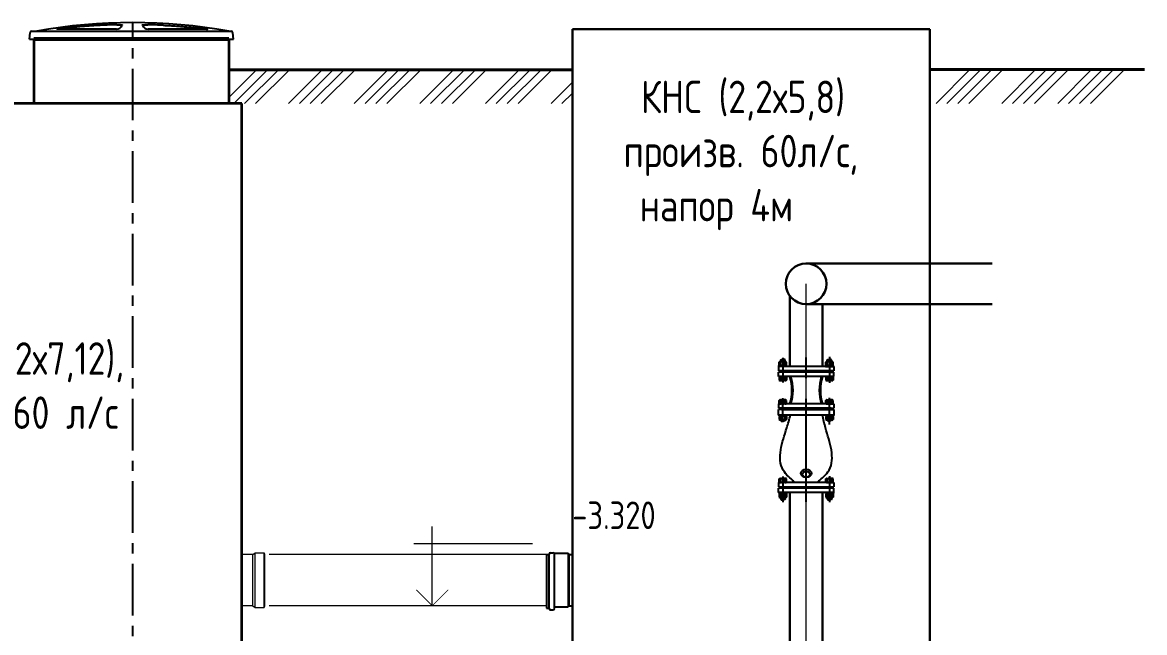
# Model space of a CAD drawing. Header units: millimetres. Extents: x 24859265 to 26550985, y 32092698 to 33532929.
# Drawn here: x 26242988 to 26249893, y 33035068 to 33038824 of the extents above; entities that cross this region are included whole.
import ezdxf

# ---------------------------------------------------------------- set-up
doc = ezdxf.new("R2010")
doc.units = ezdxf.units.MM
for name, pattern in [('CENTER', [50.8, 31.75, -6.35, 6.35, -6.35]), ('K5LT32784', [0]), ('K5LT_BASIC', [0]), ('K5LT_THIN', [0]), ('осевая', [50.8, 31.75, -6.35, 6.35, -6.35])]:
    doc.linetypes.add(name, pattern=pattern)
for name, color, linetype in [('CL', 1, 'CENTER'), ('G', 3, 'Continuous'), ('Mitat', 1, 'Continuous'), ('R', 1, 'Continuous'), ('Системный слой', 7, 'Continuous')]:
    doc.layers.add(name, color=color, linetype=linetype)
doc.layers.add('К0-элементы', color=7, linetype='Continuous', true_color=0x643232)
doc.layers.add('эколайн', color=7, linetype='Continuous', lineweight=30)
doc.styles.add('ARTEM GOST', font='GOST_0.TTF')

msp = doc.modelspace()

# ---------------------------------------------------------------- linework, layer by layer
at = {"color": 1, "linetype": 'осевая', "lineweight": 25, "ltscale": 10}
msp.add_line((26243666.238, 33032633.6908), (26243666.2548, 33038824.263), dxfattribs=at)
at = {"lineweight": 35}
for p, q in [((26243058.5456, 33038720.2615), (26243058.5456, 33038324.9824)), ((26244258.5456, 33038720.2615), (26244258.5456, 33038324.9824)), ((26244337.1916, 33038324.8525), (26241336.4843, 33038324.2896)), ((26244336.6586, 33032633.6913), (26244337.1916, 33038324.8525))]:
    msp.add_line(p, q, dxfattribs=at)
at = {"lineweight": 53}
msp.add_line((26244258.5456, 33038720.2615), (26243058.5456, 33038720.2615), dxfattribs=at)
at = {"lineweight": 30, "ltscale": 10}
for p, q in [((26246372.3686, 33038783.1413), (26246372.3686, 33032933.1413)), ((26248572.3686, 33038783.1413), (26246372.3686, 33038783.1413)), ((26248572.3686, 33032933.1413), (26248572.3686, 33038783.1413))]:
    msp.add_line(p, q, dxfattribs=at)
at = {"lineweight": 40}
for p, q in [((26244258.5456, 33038532.7348), (26246372.3686, 33038533.1413)), ((26248572.3686, 33038533.6891), (26249893.4775, 33038533.6891))]:
    msp.add_line(p, q, dxfattribs=at)
at = {"lineweight": 20}
for p, q in [((26244258.5456, 33038363.1248), (26244428.1556, 33038532.7348)), ((26244287.6252, 33038324.8525), (26244495.5076, 33038532.7348)), ((26244354.9772, 33038324.8525), (26244562.8595, 33038532.7348)), ((26244422.3293, 33038324.8525), (26244630.2116, 33038532.7348)), ((26244624.3848, 33038324.8525), (26244832.2671, 33038532.7348)), ((26244691.7368, 33038324.8525), (26244899.6191, 33038532.7348)), ((26244759.0887, 33038324.8525), (26244966.971, 33038532.7348)), ((26244826.4408, 33038324.8525), (26245034.3231, 33038532.7348)), ((26245028.4963, 33038324.8525), (26245236.3787, 33038532.7348)), ((26245095.8483, 33038324.8525), (26245303.7306, 33038532.7348)), ((26245163.2002, 33038324.8525), (26245371.0826, 33038532.7348)), ((26245230.5523, 33038324.8525), (26245438.4347, 33038532.7348)), ((26245432.6079, 33038324.8525), (26245640.4902, 33038532.7348)), ((26245499.9598, 33038324.8525), (26245707.8421, 33038532.7348)), ((26245567.3118, 33038324.8525), (26245775.1941, 33038532.7348)), ((26245634.6639, 33038324.8525), (26245842.5462, 33038532.7348)), ((26245836.7194, 33038324.8525), (26246044.6017, 33038532.7348)), ((26245904.0713, 33038324.8525), (26246111.9537, 33038532.7348)), ((26245971.4233, 33038324.8525), (26246179.3056, 33038532.7348)), ((26246038.7754, 33038324.8525), (26246246.6577, 33038532.7348)), ((26248610.0395, 33038324.8525), (26248818.8761, 33038533.6891)), ((26248677.3914, 33038324.8525), (26248886.228, 33038533.6891)), ((26248744.7434, 33038324.8525), (26248953.58, 33038533.6891)), ((26248812.0955, 33038324.8525), (26249020.9321, 33038533.6891)), ((26249014.151, 33038324.8525), (26249222.9876, 33038533.6891)), ((26249081.503, 33038324.8525), (26249290.3396, 33038533.6891)), ((26249148.8549, 33038324.8525), (26249357.6915, 33038533.6891)), ((26249216.207, 33038324.8525), (26249425.0436, 33038533.6891)), ((26249358.8767, 33038324.8525), (26249567.7133, 33038533.6891)), ((26249426.2286, 33038324.8525), (26249635.0652, 33038533.6891)), ((26249493.5806, 33038324.8525), (26249702.4172, 33038533.6891)), ((26249560.9327, 33038324.8525), (26249769.7693, 33038533.6891)), ((26246240.8309, 33038324.8525), (26246372.3686, 33038456.3903)), ((26244258.0329, 33038413.6891), (26244258.0329, 33038413.6891)), ((26246308.1829, 33038324.8525), (26246372.3686, 33038389.0383)), ((26247810.7834, 33033563.1413), (26247810.7834, 33037215.1894)), ((26244478.7321, 33035547.6838), (26244474.4321, 33035558.734)), ((26244478.7321, 33035232.6838), (26244478.7321, 33035547.6838)), ((26246213.4231, 33035548.3772), (26244505.5412, 33035548.3005)), ((26244474.4321, 33035221.634), (26244478.7321, 33035232.6838)), ((26246213.4231, 33035233.3005), (26244505.5418, 33035233.3005))]:
    msp.add_line(p, q, dxfattribs=at)
at = {"lineweight": 30}
for p, q in [((26247810.7834, 33037340.1894), (26248956.0698, 33037340.1894)), ((26247710.7834, 33036705.4773), (26247710.7834, 33037140.1894)), ((26247810.7834, 33037090.1894), (26248956.0698, 33037090.1894)), ((26247910.7834, 33036705.4773), (26247910.7834, 33037090.1894)), ((26247710.7834, 33033563.1413), (26247710.7834, 33035929.4773)), ((26247910.7834, 33033563.1413), (26247910.7834, 33035929.4773))]:
    msp.add_line(p, q, dxfattribs=at)
at = {"color": 7}
for p, q in [((26247980.7834, 33036705.4773), (26247640.7834, 33036705.4773)), ((26247640.7834, 33036705.4773), (26247640.7834, 33036678.4773)), ((26247640.7834, 33036705.4773), (26247640.7834, 33036678.4773)), ((26247980.7834, 33036678.4773), (26247640.7834, 33036678.4773)), ((26247640.7834, 33036643.4773), (26247640.7834, 33036670.4773)), ((26247963.8813, 33036670.4773), (26247640.7834, 33036670.4773)), ((26247933.2611, 33036674.4773), (26247688.3057, 33036674.4773)), ((26247954.4205, 33036670.4773), (26247980.7834, 33036670.4773)), ((26247980.7834, 33036705.4773), (26247980.7834, 33036678.4773)), ((26247980.7834, 33036705.4773), (26247980.7834, 33036678.4773)), ((26247980.7834, 33036643.4773), (26247980.7834, 33036670.4773)), ((26247980.7834, 33036643.4773), (26247640.7834, 33036643.4773)), ((26247980.7834, 33036475.4773), (26247640.7834, 33036475.4773)), ((26247640.7834, 33036475.4773), (26247640.7834, 33036448.4773)), ((26247963.8813, 33036448.4773), (26247640.7834, 33036448.4773)), ((26247933.2611, 33036444.4773), (26247688.3057, 33036444.4773)), ((26247933.2611, 33036444.4773), (26247688.3057, 33036444.4773)), ((26247954.4205, 33036448.4773), (26247980.7834, 33036448.4773)), ((26247980.7834, 33036475.4773), (26247980.7834, 33036448.4773)), ((26247980.7834, 33035991.4773), (26247640.7834, 33035991.4773)), ((26247640.7834, 33035991.4773), (26247640.7834, 33035964.4773)), ((26247640.7834, 33035991.4773), (26247640.7834, 33035964.4773)), ((26247640.7834, 33035964.4773), (26247980.7834, 33035964.4773)), ((26247640.7834, 33035929.4773), (26247640.7834, 33035956.4773)), ((26247640.7834, 33035929.4773), (26247640.7834, 33035956.4773)), ((26247980.7834, 33035956.4773), (26247640.7834, 33035956.4773)), ((26247933.2611, 33035960.4773), (26247688.3057, 33035960.4773)), ((26247933.2611, 33035960.4773), (26247702.757, 33035960.4773)), ((26247735.4564, 33035991.4773), (26247735.4564, 33036000.022)), ((26247886.1104, 33035991.4773), (26247886.1104, 33036000.022)), ((26247980.7834, 33035991.4773), (26247980.7834, 33035964.4773)), ((26247980.7834, 33035991.4773), (26247980.7834, 33035964.4773)), ((26247980.7834, 33035929.4773), (26247980.7834, 33035956.4773)), ((26247980.7834, 33035929.4773), (26247980.7834, 33035956.4773)), ((26247980.7834, 33035929.4773), (26247640.7834, 33035929.4773))]:
    msp.add_line(p, q, dxfattribs=at)
at = {"color": 7, "linetype": 'Continuous', "ltscale": 10}
for p, q in [((26247686.1167, 33036678.4773), (26247688.3057, 33036674.4773)), ((26247686.1167, 33036670.4773), (26247688.3057, 33036674.4773)), ((26247935.4501, 33036678.4773), (26247933.2611, 33036674.4773)), ((26247935.4501, 33036670.4773), (26247933.2611, 33036674.4773)), ((26247686.1167, 33036440.4773), (26247640.7834, 33036440.4773)), ((26247640.7834, 33036407.144), (26247640.7834, 33036440.4773)), ((26247659.9893, 33036440.4773), (26247980.7834, 33036440.4773)), ((26247686.1167, 33036448.4773), (26247688.3057, 33036444.4773)), ((26247686.1167, 33036440.4773), (26247688.3057, 33036444.4773)), ((26247935.4501, 33036448.4773), (26247933.2611, 33036444.4773)), ((26247935.4501, 33036440.4773), (26247933.2611, 33036444.4773)), ((26247980.7834, 33036440.4773), (26247980.7834, 33036407.144)), ((26247980.7834, 33036407.144), (26247640.7834, 33036407.144)), ((26247686.1167, 33035964.4773), (26247688.3057, 33035960.4773)), ((26247686.1167, 33035956.4773), (26247688.3057, 33035960.4773)), ((26247935.4501, 33035964.4773), (26247933.2611, 33035960.4773)), ((26247935.4501, 33035956.4773), (26247933.2611, 33035960.4773))]:
    msp.add_line(p, q, dxfattribs=at)
at = {"color": 7, "lineweight": 15}
for p, q in [((26244404.7321, 33035547.684), (26244336.9837, 33035547.684)), ((26244404.9291, 33035232.684), (26244336.977, 33035232.684))]:
    msp.add_line(p, q, dxfattribs=at)
at = {"color": 7, "lineweight": 25}
for p, q in [((26246213.4231, 33035548.3772), (26246213.4231, 33035217.9772)), ((26246213.4231, 33035548.3772), (26246228.4231, 33035548.3772)), ((26246228.4231, 33035216.3772), (26246228.4231, 33035549.9772)), ((26246237.1231, 33035558.6772), (26246252.4231, 33035558.6772)), ((26246261.1231, 33035555.9891), (26246345.4231, 33035555.9891)), ((26246261.1231, 33035216.3772), (26246261.1231, 33035549.9772)), ((26246349.8686, 33035548.2891), (26246345.4231, 33035555.9891)), ((26246349.8686, 33035548.2891), (26246372.3686, 33035548.2891)), ((26246213.4231, 33035217.9772), (26246228.4231, 33035217.9772)), ((26246237.1231, 33035207.6772), (26246252.4231, 33035207.6772)), ((26246261.1231, 33035225.5891), (26246345.4231, 33035225.5891)), ((26246349.8686, 33035233.2891), (26246345.4231, 33035225.5891)), ((26246349.8686, 33035233.2891), (26246371.489, 33035233.2891))]:
    msp.add_line(p, q, dxfattribs=at)
at = {"lineweight": 30}
msp.add_circle((26247810.7834, 33037215.1894), 125, dxfattribs=at)
at = {"color": 7}
for centre, start, end in [((26247444.7976, 33036559.4773), 342.4329766, 17.5670234), ((26247452.0342, 33036559.4773), 342.4329766, 17.5670234), ((26248169.5325, 33036559.4773), 162.4329766, 197.5670234), ((26248176.7692, 33036559.4773), 162.4329766, 197.5670234)]:
    msp.add_arc(centre, 278.3104, start, end, dxfattribs=at)
at = {"color": 7, "lineweight": 25}
for centre, start, end in [((26246237.1231, 33035549.9772), 90, 180), ((26246252.4231, 33035549.9772), 0, 90), ((26246237.1231, 33035216.3772), 180, 270), ((26246252.4231, 33035216.3772), 270, 0)]:
    msp.add_arc(centre, 8.7, start, end, dxfattribs=at)
at = {"color": 7, "linetype": 'Continuous', "ltscale": 10}
for centre, major_axis, ratio in [((26247810.7834, 33036048.3563), (32.8293, 0), 0.753433911), ((26247810.7834, 33036042.2054), (23.1672, 0), 0.802164591)]:
    msp.add_ellipse(centre, major_axis=major_axis, ratio=ratio, dxfattribs=at)
for points in [[(26247735.4564, 33036000.022), (26247701.7447, 33036028.5957), (26247670.0926, 33036067.273), (26247691.1937, 33036327.4579), (26247714.6601, 33036407.144)], [(26247886.1104, 33036000.022), (26247919.8221, 33036028.5957), (26247951.4742, 33036067.273), (26247930.3731, 33036327.4579), (26247911.5158, 33036407.144)]]:
    msp.add_spline(points, degree=3, dxfattribs=at)
at = {"layer": 'CL', "color": 251, "ltscale": 25}
for p, q in [((26247667.4501, 33036759.587), (26247667.4501, 33036607.8034)), ((26247667.4501, 33036362.7809), (26247667.4501, 33036511.1513))]:
    msp.add_line(p, q, dxfattribs=at)
at = {"layer": 'CL', "color": 7, "ltscale": 20}
msp.add_line((26247810.7834, 33035872.9127), (26247810.7834, 33036761.8443), dxfattribs=at)
at = {"layer": 'CL', "color": 251, "ltscale": 20}
for p, q in [((26247954.1167, 33036765.1226), (26247954.1167, 33036606.2295)), ((26247954.1167, 33036348.0198), (26247954.1167, 33036512.7251)), ((26247667.4501, 33036028.5226), (26247667.4501, 33035869.9717)), ((26247954.1167, 33036031.5411), (26247954.1167, 33035870.8443)), ((26247667.4501, 33036020.4773), (26247667.4501, 33035948.2745))]:
    msp.add_line(p, q, dxfattribs=at)
at = {"layer": 'G', "color": 7, "linetype": 'K5LT_BASIC'}
for p, q in [((26247644.3561, 33036733.2287), (26247649.1167, 33036735.9773)), ((26247644.3561, 33036714.0592), (26247644.3561, 33036733.2287)), ((26247649.1167, 33036735.9773), (26247667.4501, 33036735.9773)), ((26247654.1167, 33036746.483), (26247657.4501, 33036749.8164)), ((26247654.1167, 33036735.9773), (26247654.1167, 33036746.483)), ((26247654.1167, 33036746.483), (26247667.4501, 33036746.483)), ((26247655.9031, 33036714.0592), (26247655.9031, 33036733.2287)), ((26247657.4501, 33036749.8164), (26247667.4501, 33036749.8164)), ((26247677.4501, 33036749.8164), (26247667.4501, 33036749.8164)), ((26247680.7834, 33036746.483), (26247667.4501, 33036746.483)), ((26247685.7834, 33036735.9773), (26247667.4501, 33036735.9773)), ((26247680.7834, 33036746.483), (26247677.4501, 33036749.8164)), ((26247678.9971, 33036714.0592), (26247678.9971, 33036733.2287)), ((26247680.7834, 33036735.9773), (26247680.7834, 33036746.483)), ((26247690.5441, 33036733.2287), (26247685.7834, 33036735.9773)), ((26247690.5441, 33036714.0592), (26247690.5441, 33036733.2287)), ((26247931.0227, 33036733.2287), (26247935.7834, 33036735.9773)), ((26247931.0227, 33036714.0592), (26247931.0227, 33036733.2287)), ((26247935.7834, 33036735.9773), (26247954.1167, 33036735.9773)), ((26247940.7834, 33036746.483), (26247944.1167, 33036749.8164)), ((26247940.7834, 33036735.9773), (26247940.7834, 33036746.483)), ((26247940.7834, 33036746.483), (26247954.1167, 33036746.483)), ((26247942.5697, 33036714.0592), (26247942.5697, 33036733.2287)), ((26247944.1167, 33036749.8164), (26247954.1167, 33036749.8164)), ((26247964.1167, 33036749.8164), (26247954.1167, 33036749.8164)), ((26247967.4501, 33036746.483), (26247954.1167, 33036746.483)), ((26247972.4501, 33036735.9773), (26247954.1167, 33036735.9773)), ((26247967.4501, 33036746.483), (26247964.1167, 33036749.8164)), ((26247965.6637, 33036714.0592), (26247965.6637, 33036733.2287)), ((26247967.4501, 33036735.9773), (26247967.4501, 33036746.483)), ((26247977.2107, 33036733.2287), (26247972.4501, 33036735.9773)), ((26247977.2107, 33036714.0592), (26247977.2107, 33036733.2287)), ((26247642.5466, 33036705.4773), (26247642.5466, 33036711.3106)), ((26247642.5466, 33036711.3106), (26247667.4501, 33036711.3106)), ((26247692.3535, 33036705.4773), (26247642.5466, 33036705.4773)), ((26247649.1167, 33036711.3106), (26247644.3561, 33036714.0592)), ((26247667.4501, 33036711.3106), (26247649.1167, 33036711.3106)), ((26247666.3389, 33036705.4773), (26247664.2158, 33036711.3106)), ((26247692.3535, 33036711.3106), (26247667.4501, 33036711.3106)), ((26247667.4501, 33036711.3106), (26247685.7834, 33036711.3106)), ((26247668.5612, 33036711.3106), (26247670.6843, 33036705.4773)), ((26247685.7834, 33036711.3106), (26247690.5441, 33036714.0592)), ((26247692.3535, 33036705.4773), (26247692.3535, 33036711.3106)), ((26247929.2133, 33036711.3106), (26247954.1167, 33036711.3106)), ((26247929.2133, 33036705.4773), (26247929.2133, 33036711.3106)), ((26247929.2133, 33036705.4773), (26247979.0202, 33036705.4773)), ((26247935.7834, 33036711.3106), (26247931.0227, 33036714.0592)), ((26247954.1167, 33036711.3106), (26247935.7834, 33036711.3106)), ((26247953.0056, 33036711.3106), (26247950.8825, 33036705.4773)), ((26247954.1167, 33036711.3106), (26247972.4501, 33036711.3106)), ((26247979.0202, 33036711.3106), (26247954.1167, 33036711.3106)), ((26247955.2278, 33036705.4773), (26247957.351, 33036711.3106)), ((26247972.4501, 33036711.3106), (26247977.2107, 33036714.0592)), ((26247979.0202, 33036705.4773), (26247979.0202, 33036711.3106)), ((26247649.1167, 33036643.4773), (26247644.3561, 33036640.7287)), ((26247644.3561, 33036640.7287), (26247644.3561, 33036621.5592)), ((26247644.3561, 33036621.5592), (26247649.1167, 33036618.8106)), ((26247685.7834, 33036643.4773), (26247649.1167, 33036643.4773)), ((26247649.1167, 33036618.8106), (26247667.4501, 33036618.8106)), ((26247655.9031, 33036640.7287), (26247655.9031, 33036621.5592)), ((26247685.7834, 33036618.8106), (26247667.4501, 33036618.8106)), ((26247678.9971, 33036640.7287), (26247678.9971, 33036621.5592)), ((26247685.7834, 33036643.4773), (26247690.5441, 33036640.7287)), ((26247690.5441, 33036621.5592), (26247685.7834, 33036618.8106)), ((26247690.5441, 33036640.7287), (26247690.5441, 33036621.5592)), ((26247935.7834, 33036643.4773), (26247931.0227, 33036640.7287)), ((26247931.0227, 33036640.7287), (26247931.0227, 33036621.5592)), ((26247931.0227, 33036621.5592), (26247935.7834, 33036618.8106)), ((26247935.7834, 33036643.4773), (26247972.4501, 33036643.4773)), ((26247935.7834, 33036618.8106), (26247954.1167, 33036618.8106)), ((26247942.5697, 33036640.7287), (26247942.5697, 33036621.5592)), ((26247972.4501, 33036618.8106), (26247954.1167, 33036618.8106)), ((26247965.6637, 33036640.7287), (26247965.6637, 33036621.5592)), ((26247972.4501, 33036643.4773), (26247977.2107, 33036640.7287)), ((26247977.2107, 33036621.5592), (26247972.4501, 33036618.8106)), ((26247977.2107, 33036640.7287), (26247977.2107, 33036621.5592)), ((26247644.3561, 33036497.3954), (26247649.1167, 33036500.144)), ((26247644.3561, 33036478.2259), (26247644.3561, 33036497.3954)), ((26247649.1167, 33036475.4773), (26247644.3561, 33036478.2259)), ((26247649.1167, 33036500.144), (26247667.4501, 33036500.144)), ((26247685.7834, 33036475.4773), (26247649.1167, 33036475.4773)), ((26247655.9031, 33036478.2259), (26247655.9031, 33036497.3954)), ((26247685.7834, 33036500.144), (26247667.4501, 33036500.144)), ((26247678.9971, 33036478.2259), (26247678.9971, 33036497.3954)), ((26247690.5441, 33036497.3954), (26247685.7834, 33036500.144)), ((26247685.7834, 33036475.4773), (26247690.5441, 33036478.2259)), ((26247690.5441, 33036478.2259), (26247690.5441, 33036497.3954)), ((26247931.0227, 33036497.3954), (26247935.7834, 33036500.144)), ((26247931.0227, 33036478.2259), (26247931.0227, 33036497.3954)), ((26247935.7834, 33036475.4773), (26247931.0227, 33036478.2259)), ((26247935.7834, 33036500.144), (26247954.1167, 33036500.144)), ((26247935.7834, 33036475.4773), (26247972.4501, 33036475.4773)), ((26247942.5697, 33036478.2259), (26247942.5697, 33036497.3954)), ((26247972.4501, 33036500.144), (26247954.1167, 33036500.144)), ((26247965.6637, 33036478.2259), (26247965.6637, 33036497.3954)), ((26247977.2107, 33036497.3954), (26247972.4501, 33036500.144)), ((26247972.4501, 33036475.4773), (26247977.2107, 33036478.2259)), ((26247977.2107, 33036478.2259), (26247977.2107, 33036497.3954)), ((26247642.5466, 33036407.144), (26247642.5466, 33036401.3106)), ((26247692.3535, 33036407.144), (26247642.5466, 33036407.144)), ((26247642.5466, 33036401.3106), (26247667.4501, 33036401.3106)), ((26247649.1167, 33036401.3106), (26247644.3561, 33036398.5621)), ((26247644.3561, 33036398.5621), (26247644.3561, 33036379.3925)), ((26247644.3561, 33036379.3925), (26247649.1167, 33036376.644)), ((26247667.4501, 33036401.3106), (26247649.1167, 33036401.3106)), ((26247649.1167, 33036376.644), (26247667.4501, 33036376.644)), ((26247654.1167, 33036376.644), (26247654.1167, 33036373.6082)), ((26247654.1167, 33036373.6082), (26247657.4501, 33036370.2749)), ((26247654.1167, 33036373.6082), (26247667.4501, 33036373.6082)), ((26247655.9031, 33036398.5621), (26247655.9031, 33036379.3925)), ((26247666.3389, 33036407.144), (26247664.2158, 33036401.3106)), ((26247692.3535, 33036401.3106), (26247667.4501, 33036401.3106)), ((26247667.4501, 33036401.3106), (26247685.7834, 33036401.3106)), ((26247685.7834, 33036376.644), (26247667.4501, 33036376.644)), ((26247680.7834, 33036373.6082), (26247667.4501, 33036373.6082)), ((26247668.5612, 33036401.3106), (26247670.6843, 33036407.144)), ((26247680.7834, 33036373.6082), (26247677.4501, 33036370.2749)), ((26247678.9971, 33036398.5621), (26247678.9971, 33036379.3925)), ((26247680.7834, 33036376.644), (26247680.7834, 33036373.6082)), ((26247685.7834, 33036401.3106), (26247690.5441, 33036398.5621)), ((26247690.5441, 33036379.3925), (26247685.7834, 33036376.644)), ((26247690.5441, 33036398.5621), (26247690.5441, 33036379.3925)), ((26247692.3535, 33036407.144), (26247692.3535, 33036401.3106)), ((26247929.2133, 33036407.144), (26247979.0202, 33036407.144)), ((26247929.2133, 33036407.144), (26247929.2133, 33036401.3106)), ((26247929.2133, 33036401.3106), (26247954.1167, 33036401.3106)), ((26247935.7834, 33036401.3106), (26247931.0227, 33036398.5621)), ((26247931.0227, 33036398.5621), (26247931.0227, 33036379.3925)), ((26247931.0227, 33036379.3925), (26247935.7834, 33036376.644)), ((26247954.1167, 33036401.3106), (26247935.7834, 33036401.3106)), ((26247935.7834, 33036376.644), (26247954.1167, 33036376.644)), ((26247940.7834, 33036376.644), (26247940.7834, 33036375.451)), ((26247940.7834, 33036375.451), (26247954.1167, 33036375.451)), ((26247940.7834, 33036375.451), (26247944.1167, 33036372.1176)), ((26247942.5697, 33036398.5621), (26247942.5697, 33036379.3925)), ((26247944.1167, 33036372.1176), (26247954.1167, 33036372.1176)), ((26247953.0056, 33036401.3106), (26247950.8825, 33036407.144)), ((26247954.1167, 33036401.3106), (26247972.4501, 33036401.3106)), ((26247979.0202, 33036401.3106), (26247954.1167, 33036401.3106)), ((26247972.4501, 33036376.644), (26247954.1167, 33036376.644)), ((26247967.4501, 33036375.451), (26247954.1167, 33036375.451)), ((26247964.1167, 33036372.1176), (26247954.1167, 33036372.1176)), ((26247955.2278, 33036407.144), (26247957.351, 33036401.3106)), ((26247967.4501, 33036375.451), (26247964.1167, 33036372.1176)), ((26247965.6637, 33036398.5621), (26247965.6637, 33036379.3925)), ((26247967.4501, 33036376.644), (26247967.4501, 33036375.451)), ((26247972.4501, 33036401.3106), (26247977.2107, 33036398.5621)), ((26247977.2107, 33036379.3925), (26247972.4501, 33036376.644)), ((26247977.2107, 33036398.5621), (26247977.2107, 33036379.3925)), ((26247979.0202, 33036407.144), (26247979.0202, 33036401.3106)), ((26247657.4501, 33036370.2749), (26247667.4501, 33036370.2749)), ((26247677.4501, 33036370.2749), (26247667.4501, 33036370.2749)), ((26247644.3561, 33036013.3954), (26247649.1167, 33036016.144)), ((26247644.3561, 33035994.2259), (26247644.3561, 33036013.3954)), ((26247649.1167, 33035991.4773), (26247644.3561, 33035994.2259)), ((26247649.1167, 33036016.144), (26247667.4501, 33036016.144)), ((26247685.7834, 33035991.4773), (26247649.1167, 33035991.4773)), ((26247655.9031, 33035994.2259), (26247655.9031, 33036013.3954)), ((26247685.7834, 33036016.144), (26247667.4501, 33036016.144)), ((26247678.9971, 33035994.2259), (26247678.9971, 33036013.3954)), ((26247690.5441, 33036013.3954), (26247685.7834, 33036016.144)), ((26247685.7834, 33035991.4773), (26247690.5441, 33035994.2259)), ((26247690.5441, 33035994.2259), (26247690.5441, 33036013.3954)), ((26247931.0227, 33036013.3954), (26247935.7834, 33036016.144)), ((26247931.0227, 33035994.2259), (26247931.0227, 33036013.3954)), ((26247935.7834, 33035991.4773), (26247931.0227, 33035994.2259)), ((26247935.7834, 33036016.144), (26247954.1167, 33036016.144)), ((26247935.7834, 33035991.4773), (26247972.4501, 33035991.4773)), ((26247942.5697, 33035994.2259), (26247942.5697, 33036013.3954)), ((26247972.4501, 33036016.144), (26247954.1167, 33036016.144)), ((26247965.6637, 33035994.2259), (26247965.6637, 33036013.3954)), ((26247977.2107, 33036013.3954), (26247972.4501, 33036016.144)), ((26247972.4501, 33035991.4773), (26247977.2107, 33035994.2259)), ((26247977.2107, 33035994.2259), (26247977.2107, 33036013.3954)), ((26247642.5466, 33035929.4773), (26247642.5466, 33035923.644)), ((26247692.3535, 33035929.4773), (26247642.5466, 33035929.4773)), ((26247642.5466, 33035923.644), (26247667.4501, 33035923.644)), ((26247649.1167, 33035923.644), (26247644.3561, 33035920.8954)), ((26247644.3561, 33035920.8954), (26247644.3561, 33035901.7259)), ((26247644.3561, 33035901.7259), (26247649.1167, 33035898.9773)), ((26247667.4501, 33035923.644), (26247649.1167, 33035923.644)), ((26247649.1167, 33035898.9773), (26247667.4501, 33035898.9773)), ((26247654.1167, 33035898.9773), (26247654.1167, 33035888.4716)), ((26247654.1167, 33035888.4716), (26247657.4501, 33035885.1382)), ((26247654.1167, 33035888.4716), (26247667.4501, 33035888.4716)), ((26247655.9031, 33035920.8954), (26247655.9031, 33035901.7259)), ((26247666.3389, 33035929.4773), (26247664.2158, 33035923.644)), ((26247692.3535, 33035923.644), (26247667.4501, 33035923.644)), ((26247667.4501, 33035923.644), (26247685.7834, 33035923.644)), ((26247685.7834, 33035898.9773), (26247667.4501, 33035898.9773)), ((26247680.7834, 33035888.4716), (26247667.4501, 33035888.4716)), ((26247668.5612, 33035923.644), (26247670.6843, 33035929.4773)), ((26247680.7834, 33035888.4716), (26247677.4501, 33035885.1382)), ((26247678.9971, 33035920.8954), (26247678.9971, 33035901.7259)), ((26247680.7834, 33035898.9773), (26247680.7834, 33035888.4716)), ((26247685.7834, 33035923.644), (26247690.5441, 33035920.8954)), ((26247690.5441, 33035901.7259), (26247685.7834, 33035898.9773)), ((26247690.5441, 33035920.8954), (26247690.5441, 33035901.7259)), ((26247692.3535, 33035929.4773), (26247692.3535, 33035923.644)), ((26247929.2133, 33035929.4773), (26247979.0202, 33035929.4773)), ((26247929.2133, 33035929.4773), (26247929.2133, 33035923.644)), ((26247929.2133, 33035923.644), (26247954.1167, 33035923.644)), ((26247935.7834, 33035923.644), (26247931.0227, 33035920.8954)), ((26247931.0227, 33035920.8954), (26247931.0227, 33035901.7259)), ((26247931.0227, 33035901.7259), (26247935.7834, 33035898.9773)), ((26247954.1167, 33035923.644), (26247935.7834, 33035923.644)), ((26247935.7834, 33035898.9773), (26247954.1167, 33035898.9773)), ((26247940.7834, 33035898.9773), (26247940.7834, 33035888.4716)), ((26247940.7834, 33035888.4716), (26247954.1167, 33035888.4716)), ((26247940.7834, 33035888.4716), (26247944.1167, 33035885.1382)), ((26247942.5697, 33035920.8954), (26247942.5697, 33035901.7259)), ((26247953.0056, 33035923.644), (26247950.8825, 33035929.4773)), ((26247954.1167, 33035923.644), (26247972.4501, 33035923.644)), ((26247979.0202, 33035923.644), (26247954.1167, 33035923.644)), ((26247972.4501, 33035898.9773), (26247954.1167, 33035898.9773)), ((26247967.4501, 33035888.4716), (26247954.1167, 33035888.4716)), ((26247955.2278, 33035929.4773), (26247957.351, 33035923.644)), ((26247967.4501, 33035888.4716), (26247964.1167, 33035885.1382)), ((26247965.6637, 33035920.8954), (26247965.6637, 33035901.7259)), ((26247967.4501, 33035898.9773), (26247967.4501, 33035888.4716)), ((26247972.4501, 33035923.644), (26247977.2107, 33035920.8954)), ((26247977.2107, 33035901.7259), (26247972.4501, 33035898.9773)), ((26247977.2107, 33035920.8954), (26247977.2107, 33035901.7259)), ((26247979.0202, 33035929.4773), (26247979.0202, 33035923.644)), ((26247657.4501, 33035885.1382), (26247667.4501, 33035885.1382)), ((26247677.4501, 33035885.1382), (26247667.4501, 33035885.1382)), ((26247944.1167, 33035885.1382), (26247954.1167, 33035885.1382)), ((26247964.1167, 33035885.1382), (26247954.1167, 33035885.1382))]:
    msp.add_line(p, q, dxfattribs=at)
for centre, radius, start, end in [((26247650.6902, 33036729.717), 6.2854, 33.96718312, 128.97997469), ((26247667.4501, 33036710.3481), 25.6293, 90, 116.77833882), ((26247667.4501, 33036710.3481), 25.6293, 63.22166118, 90), ((26247684.2099, 33036729.717), 6.2854, 51.02002531, 146.03281688), ((26247937.3569, 33036729.717), 6.2854, 33.96718312, 128.97997469), ((26247954.1167, 33036710.3481), 25.6293, 90, 116.77833882), ((26247954.1167, 33036710.3481), 25.6293, 63.22166118, 90), ((26247970.8766, 33036729.717), 6.2854, 51.02002531, 146.03281688), ((26247650.6902, 33036717.571), 6.2854, 231.02002577, 326.0328141), ((26247667.4501, 33036736.9399), 25.6293, 243.22166146, 270), ((26247667.4501, 33036736.9399), 25.6293, 270, 296.77833854), ((26247684.2099, 33036717.571), 6.2854, 213.9671859, 308.97997423), ((26247937.3569, 33036717.571), 6.2854, 231.02002577, 326.0328141), ((26247954.1167, 33036736.9399), 25.6293, 243.22166146, 270), ((26247954.1167, 33036736.9399), 25.6293, 270, 296.77833854), ((26247970.8766, 33036717.571), 6.2854, 213.9671859, 308.97997423), ((26247650.6902, 33036637.217), 6.2854, 33.9671859, 128.97997423), ((26247650.6902, 33036625.071), 6.2854, 231.02002531, 326.03281688), ((26247667.4501, 33036617.8481), 25.6293, 90, 116.77833854), ((26247667.4501, 33036644.4399), 25.6293, 243.22166118, 270), ((26247667.4501, 33036617.8481), 25.6293, 63.22166146, 90), ((26247667.4501, 33036644.4399), 25.6293, 270, 296.77833882), ((26247684.2099, 33036637.217), 6.2854, 51.02002577, 146.0328141), ((26247684.2099, 33036625.071), 6.2854, 213.96718312, 308.97997469), ((26247937.3569, 33036637.217), 6.2854, 33.9671859, 128.97997423), ((26247937.3569, 33036625.071), 6.2854, 231.02002531, 326.03281688), ((26247954.1167, 33036617.8481), 25.6293, 90, 116.77833854), ((26247954.1167, 33036644.4399), 25.6293, 243.22166118, 270), ((26247954.1167, 33036617.8481), 25.6293, 63.22166146, 90), ((26247954.1167, 33036644.4399), 25.6293, 270, 296.77833882), ((26247970.8766, 33036637.217), 6.2854, 51.02002577, 146.0328141), ((26247970.8766, 33036625.071), 6.2854, 213.96718312, 308.97997469), ((26247650.6902, 33036493.8836), 6.2854, 33.96718312, 128.97997469), ((26247650.6902, 33036481.7376), 6.2854, 231.02002577, 326.0328141), ((26247667.4501, 33036474.5147), 25.6293, 90, 116.77833882), ((26247667.4501, 33036501.1066), 25.6293, 243.22166146, 270), ((26247667.4501, 33036474.5147), 25.6293, 63.22166118, 90), ((26247667.4501, 33036501.1066), 25.6293, 270, 296.77833854), ((26247684.2099, 33036493.8836), 6.2854, 51.02002531, 146.03281688), ((26247684.2099, 33036481.7376), 6.2854, 213.9671859, 308.97997423), ((26247937.3569, 33036493.8836), 6.2854, 33.96718312, 128.97997469), ((26247937.3569, 33036481.7376), 6.2854, 231.02002577, 326.0328141), ((26247954.1167, 33036474.5147), 25.6293, 90, 116.77833882), ((26247954.1167, 33036501.1066), 25.6293, 243.22166146, 270), ((26247954.1167, 33036474.5147), 25.6293, 63.22166118, 90), ((26247954.1167, 33036501.1066), 25.6293, 270, 296.77833854), ((26247970.8766, 33036493.8836), 6.2854, 51.02002531, 146.03281688), ((26247970.8766, 33036481.7376), 6.2854, 213.9671859, 308.97997423), ((26247650.6902, 33036395.0503), 6.2854, 33.9671859, 128.97997423), ((26247650.6902, 33036382.9043), 6.2854, 231.02002531, 326.03281688), ((26247667.4501, 33036375.6814), 25.6293, 90, 116.77833854), ((26247667.4501, 33036402.2732), 25.6293, 243.22166118, 270), ((26247667.4501, 33036375.6814), 25.6293, 63.22166146, 90), ((26247667.4501, 33036402.2732), 25.6293, 270, 296.77833882), ((26247684.2099, 33036395.0503), 6.2854, 51.02002577, 146.0328141), ((26247684.2099, 33036382.9043), 6.2854, 213.96718312, 308.97997469), ((26247937.3569, 33036395.0503), 6.2854, 33.9671859, 128.97997423), ((26247937.3569, 33036382.9043), 6.2854, 231.02002531, 326.03281688), ((26247954.1167, 33036375.6814), 25.6293, 90, 116.77833854), ((26247954.1167, 33036402.2732), 25.6293, 243.22166118, 270), ((26247954.1167, 33036375.6814), 25.6293, 63.22166146, 90), ((26247954.1167, 33036402.2732), 25.6293, 270, 296.77833882), ((26247970.8766, 33036395.0503), 6.2854, 51.02002577, 146.0328141), ((26247970.8766, 33036382.9043), 6.2854, 213.96718312, 308.97997469), ((26247650.6902, 33036009.8836), 6.2854, 33.96718312, 128.97997469), ((26247650.6902, 33035997.7376), 6.2854, 231.02002577, 326.0328141), ((26247667.4501, 33035990.5147), 25.6293, 90, 116.77833882), ((26247667.4501, 33036017.1066), 25.6293, 243.22166146, 270), ((26247667.4501, 33035990.5147), 25.6293, 63.22166118, 90), ((26247667.4501, 33036017.1066), 25.6293, 270, 296.77833854), ((26247684.2099, 33036009.8836), 6.2854, 51.02002531, 146.03281688), ((26247684.2099, 33035997.7376), 6.2854, 213.9671859, 308.97997423), ((26247937.3569, 33036009.8836), 6.2854, 33.96718312, 128.97997469), ((26247937.3569, 33035997.7376), 6.2854, 231.02002577, 326.0328141), ((26247954.1167, 33035990.5147), 25.6293, 90, 116.77833882), ((26247954.1167, 33036017.1066), 25.6293, 243.22166146, 270), ((26247954.1167, 33035990.5147), 25.6293, 63.22166118, 90), ((26247954.1167, 33036017.1066), 25.6293, 270, 296.77833854), ((26247970.8766, 33036009.8836), 6.2854, 51.02002531, 146.03281688), ((26247970.8766, 33035997.7376), 6.2854, 213.9671859, 308.97997423), ((26247650.6902, 33035917.3836), 6.2854, 33.9671859, 128.97997423), ((26247650.6902, 33035905.2376), 6.2854, 231.02002531, 326.03281688), ((26247667.4501, 33035898.0147), 25.6293, 90, 116.77833854), ((26247667.4501, 33035924.6066), 25.6293, 243.22166118, 270), ((26247667.4501, 33035898.0147), 25.6293, 63.22166146, 90), ((26247667.4501, 33035924.6066), 25.6293, 270, 296.77833882), ((26247684.2099, 33035917.3836), 6.2854, 51.02002577, 146.0328141), ((26247684.2099, 33035905.2376), 6.2854, 213.96718312, 308.97997469), ((26247937.3569, 33035917.3836), 6.2854, 33.9671859, 128.97997423), ((26247937.3569, 33035905.2376), 6.2854, 231.02002531, 326.03281688), ((26247954.1167, 33035898.0147), 25.6293, 90, 116.77833854), ((26247954.1167, 33035924.6066), 25.6293, 243.22166118, 270), ((26247954.1167, 33035898.0147), 25.6293, 63.22166146, 90), ((26247954.1167, 33035924.6066), 25.6293, 270, 296.77833882), ((26247970.8766, 33035917.3836), 6.2854, 51.02002577, 146.0328141), ((26247970.8766, 33035905.2376), 6.2854, 213.96718312, 308.97997469)]:
    msp.add_arc(centre, radius, start, end, dxfattribs=at)
at = {"layer": 'Mitat', "color": 7, "lineweight": 25}
for p, q in [((26246345.4231, 33035555.9891), (26246345.4231, 33035225.5891)), ((26246349.8686, 33035548.2891), (26246349.8686, 33035233.2891))]:
    msp.add_line(p, q, dxfattribs=at)
at = {"layer": 'R', "color": 7, "linetype": 'K5LT_THIN'}
for p, q in [((26247655.4667, 33036735.9773), (26247655.4667, 33036746.483)), ((26247679.4334, 33036735.9773), (26247679.4334, 33036746.483)), ((26247942.1334, 33036735.9773), (26247942.1334, 33036746.483)), ((26247966.1001, 33036735.9773), (26247966.1001, 33036746.483)), ((26247655.4667, 33036376.644), (26247655.4667, 33036373.6082)), ((26247679.4334, 33036376.644), (26247679.4334, 33036373.6082)), ((26247942.1334, 33036376.644), (26247942.1334, 33036375.451)), ((26247966.1001, 33036376.644), (26247966.1001, 33036375.451)), ((26247655.4667, 33035898.9773), (26247655.4667, 33035888.4716)), ((26247679.4334, 33035898.9773), (26247679.4334, 33035888.4716)), ((26247942.1334, 33035898.9773), (26247942.1334, 33035888.4716)), ((26247966.1001, 33035898.9773), (26247966.1001, 33035888.4716))]:
    msp.add_line(p, q, dxfattribs=at)
at = {"layer": 'К0-элементы', "color": 7, "linetype": 'K5LT32784', "lineweight": 20}
for p, q in [((26244404.7321, 33035547.684), (26244420.3321, 33035558.734)), ((26244404.7321, 33035232.684), (26244404.7321, 33035547.684)), ((26244420.3321, 33035558.734), (26244474.4321, 33035558.734)), ((26244420.3321, 33035221.634), (26244420.3321, 33035558.734)), ((26244474.4321, 33035221.634), (26244474.4321, 33035558.734)), ((26244404.9291, 33035232.684), (26244420.3321, 33035221.634)), ((26244420.3321, 33035221.634), (26244474.6291, 33035221.634))]:
    msp.add_line(p, q, dxfattribs=at)
at = {"layer": 'Системный слой', "color": 7, "lineweight": 25}
for p, q in [((26243601.6967, 33038810.1493), (26243600.4479, 33038806.7182)), ((26243727.2049, 33038806.7182), (26243725.9561, 33038810.1493)), ((26243031.1712, 33038720.2615), (26243034.747, 33038761.1331)), ((26243031.1712, 33038720.2615), (26243508.5456, 33038720.2615)), ((26243044.7089, 33038770.2615), (26243508.5456, 33038770.2615)), ((26243566.6189, 33038783.0309), (26243201.6765, 33038783.0309)), ((26243508.5456, 33038770.2615), (26244272.3823, 33038770.2615)), ((26243508.5456, 33038720.2615), (26244285.92, 33038720.2615)), ((26244125.9763, 33038783.0309), (26243761.0339, 33038783.0309)), ((26244285.92, 33038720.2615), (26244282.3442, 33038761.1331))]:
    msp.add_line(p, q, dxfattribs=at)
for centre, radius, start, end in [((26243666.2548, 33035508.355), 3314.9617, 79.73536633, 100.26463367), ((26243566.6189, 33038819.0309), 36, 270, 340.00000002), ((26243761.0339, 33038819.0309), 36, 199.99999998, 270), ((26243044.7089, 33038760.2615), 10, 90, 174.9999999), ((26244272.3823, 33038760.2615), 10, 5.0000001, 90)]:
    msp.add_arc(centre, radius, start, end, dxfattribs=at)
for start_param, end_param in [(-1.544362263, -1.518731112), (-1.622861542, -1.597230391)]:
    msp.add_ellipse((26243663.8264, 33035399.7534), major_axis=(-3630.5359, 0), ratio=0.939692621, start_param=start_param, end_param=end_param, dxfattribs=at)
for points, knots in [([(26243474.8871, 33038806.7182), (26243460.706, 33038806.0238), (26243435.942, 33038804.6735), (26243407.6703, 33038802.8558), (26243383.2089, 33038801.1462), (26243362.6674, 33038799.5968), (26243342.4563, 33038797.9337), (26243329.4956, 33038796.8153), (26243320.159, 33038795.9855), (26243311.0369, 33038795.1516), (26243302.2022, 33038794.322), (26243293.6602, 33038793.499), (26243285.5608, 33038792.6995), (26243277.8371, 33038791.9197), (26243270.5717, 33038791.1703), (26243263.697, 33038790.4468), (26243257.2947, 33038789.7603), (26243251.2163, 33038789.0968), (26243245.5036, 33038788.4626), (26243240.1239, 33038787.8554), (26243235.2318, 33038787.2946), (26243230.7468, 33038786.7729), (26243226.7485, 33038786.3013), (26243223.1591, 33038785.8722), (26243220.0578, 33038785.4968), (26243217.2901, 33038785.1578), (26243214.8611, 33038784.8566), (26243212.7066, 33038784.5863), (26243210.9132, 33038784.3585), (26243209.4003, 33038784.1641), (26243208.1775, 33038784.005), (26243207.1688, 33038783.8723), (26243206.3819, 33038783.7676), (26243205.727, 33038783.6796), (26243205.1752, 33038783.6046), (26243204.6866, 33038783.5374), (26243204.2753, 33038783.4802), (26243203.9225, 33038783.4305), (26243203.628, 33038783.3885), (26243203.2955, 33038783.3405), (26243203.0013, 33038783.2972), (26243202.737, 33038783.2574), (26243202.5392, 33038783.227), (26243202.3797, 33038783.2019), (26243202.2493, 33038783.1809), (26243202.145, 33038783.1637), (26243202.037, 33038783.1454), (26243201.9309, 33038783.1268), (26243201.8401, 33038783.11), (26243201.7556, 33038783.0934), (26243201.6732, 33038783.0756), (26243201.6047, 33038783.0575), (26243201.5735, 33038783.0424), (26243201.594, 33038783.033), (26243201.6433, 33038783.0309), (26243201.6765, 33038783.0309)], [0, 0, 0, 0, 8.490569597, 14.815700933, 16.914484719, 23.134057695, 27.122201016, 29.041995694, 30.919925401, 32.735662746, 34.531341505, 36.241434265, 37.886113514, 39.420046362, 40.908475093, 42.281405694, 43.58375298, 44.790497889, 45.971300354, 47.05587036, 48.069933331, 48.966850054, 49.818162945, 50.550026806, 51.208870038, 51.768774944, 52.302287244, 52.756970142, 53.158516064, 53.47745784, 53.766929302, 53.991593484, 54.179653715, 54.326331165, 54.466501519, 54.587812603, 54.697136199, 54.788021687, 54.87259205, 54.942983918, 55.075867317, 55.141920754, 55.20350917, 55.281904279, 55.320079333, 55.359591368, 55.413309431, 55.466159177, 55.517729041, 55.566129921, 55.630229632, 55.714907934, 55.808301331, 55.904815891, 56, 56, 56, 56]), ([(26243567.8677, 33038810.1493), (26243569.6821, 33038810.1944), (26243572.1134, 33038810.2503), (26243575.42, 33038810.3178), (26243577.2117, 33038810.3513), (26243579.2708, 33038810.3869), (26243580.7127, 33038810.4097), (26243582.3962, 33038810.4338), (26243583.7554, 33038810.4515), (26243585.3251, 33038810.4694), (26243587.0662, 33038810.4862), (26243588.7053, 33038810.4982), (26243590.2308, 33038810.5055), (26243591.4377, 33038810.5086), (26243592.5451, 33038810.509), (26243593.7142, 33038810.5065), (26243594.8149, 33038810.5006), (26243595.7607, 33038810.4919), (26243596.6253, 33038810.4812), (26243597.4986, 33038810.4667), (26243598.4893, 33038810.4439), (26243599.2916, 33038810.4179), (26243599.9034, 33038810.3912), (26243600.3265, 33038810.3682), (26243600.7274, 33038810.3413), (26243601.1305, 33038810.3056), (26243601.5848, 33038810.2436), (26243601.7109, 33038810.1884), (26243601.6967, 33038810.1493)], [0, 0, 0, 0, 2.951327276, 3.942480367, 5.436172827, 5.934313446, 7.422775838, 7.914553493, 8.891010777, 9.852012125, 10.796872495, 12.188090515, 13.093521956, 13.97038052, 14.812532152, 15.618804417, 16.773919248, 17.632460423, 18.235017138, 19.317058324, 20.408103306, 21.758176858, 22.619837977, 23.354994625, 24.082632961, 25.14830178, 26.460010825, 29, 29, 29, 29]), ([(26243725.9561, 33038810.1493), (26243725.9506, 33038810.1646), (26243725.9688, 33038810.1939), (26243726.0846, 33038810.2356), (26243726.2893, 33038810.2748), (26243726.5874, 33038810.3116), (26243726.9809, 33038810.3458), (26243727.4694, 33038810.3771), (26243728.051, 33038810.4053), (26243728.7219, 33038810.4301), (26243729.4764, 33038810.4515), (26243730.3077, 33038810.4694), (26243731.2084, 33038810.4839), (26243732.1738, 33038810.4949), (26243733.194, 33038810.5028), (26243734.2569, 33038810.5074), (26243735.512, 33038810.5094), (26243736.9658, 33038810.5074), (26243738.5098, 33038810.5006), (26243739.8153, 33038810.4919), (26243741.1219, 33038810.4812), (26243742.7867, 33038810.4648), (26243744.4586, 33038810.4445), (26243746.3267, 33038810.4188), (26243748.0292, 33038810.3929), (26243749.6926, 33038810.3645), (26243751.4028, 33038810.3335), (26243753.2329, 33038810.298), (26243755.5601, 33038810.2488), (26243757.7194, 33038810.1997), (26243759.1045, 33038810.1662), (26243759.785, 33038810.1493)], [0, 0, 0, 0, 1.1000986, 2.173880345, 3.256636995, 4.350323164, 5.448342696, 6.54820794, 7.644669376, 8.733300406, 9.810770512, 10.871185793, 11.913790339, 12.939454065, 13.951489768, 14.933691886, 15.884651136, 17.234542805, 18.509152274, 19.456508053, 20.121398222, 21.315374702, 22.923383836, 23.465806087, 24.959821216, 26.174068454, 26.573939819, 28.125278616, 29.527835655, 30.787060774, 32, 32, 32, 32]), ([(26243852.7656, 33038806.7182), (26243866.7559, 33038806.0331), (26243894.701, 33038804.5115), (26243932.9855, 33038802.0048), (26243967.0961, 33038799.4416), (26243993.4195, 33038797.2497), (26244012.4022, 33038795.5449), (26244024.4082, 33038794.421), (26244033.0013, 33038793.5956), (26244041.1592, 33038792.7926), (26244048.9467, 33038792.0083), (26244056.281, 33038791.2536), (26244063.2276, 33038790.5242), (26244069.7044, 33038789.831), (26244075.8582, 33038789.1605), (26244081.6455, 33038788.519), (26244087.0972, 33038787.9045), (26244092.0569, 33038787.3367), (26244096.6053, 33038786.8082), (26244100.6612, 33038786.3302), (26244104.3022, 33038785.8953), (26244107.4477, 33038785.5148), (26244110.2538, 33038785.1712), (26244112.7148, 33038784.8662), (26244114.8957, 33038784.5927), (26244116.7083, 33038784.3625), (26244118.2351, 33038784.1663), (26244119.4667, 33038784.0062), (26244120.481, 33038783.8727), (26244121.2702, 33038783.7677), (26244121.9257, 33038783.6796), (26244122.4775, 33038783.6046), (26244122.9661, 33038783.5374), (26244123.3774, 33038783.4802), (26244123.7302, 33038783.4305), (26244124.0247, 33038783.3885), (26244124.3573, 33038783.3405), (26244124.6515, 33038783.2972), (26244124.9157, 33038783.2574), (26244125.1136, 33038783.227), (26244125.2731, 33038783.2019), (26244125.4035, 33038783.1809), (26244125.5077, 33038783.1637), (26244125.6157, 33038783.1454), (26244125.7219, 33038783.1268), (26244125.8127, 33038783.11), (26244125.8971, 33038783.0934), (26244125.9796, 33038783.0756), (26244126.0481, 33038783.0575), (26244126.0793, 33038783.0424), (26244126.0588, 33038783.033), (26244126.0095, 33038783.0309), (26244125.9763, 33038783.0309)], [0, 0, 0, 0, 7.927186421, 15.823074498, 21.678007793, 27.26734092, 30.775327707, 32.482930664, 34.111200546, 35.678602726, 37.142706739, 38.564199147, 39.877202513, 41.123772365, 42.280108725, 43.411763879, 44.451646154, 45.424241949, 46.284915046, 47.101989427, 47.804450887, 48.436736004, 48.973773198, 49.485261725, 49.920608522, 50.304671477, 50.609046658, 50.885036295, 51.09868006, 51.277169692, 51.415989147, 51.548651034, 51.66346448, 51.766932548, 51.852949817, 51.932989873, 51.999610617, 52.12537467, 52.187889291, 52.246178188, 52.320373547, 52.356503549, 52.393898917, 52.444739284, 52.494757822, 52.543565021, 52.589372981, 52.650038761, 52.730180716, 52.818570901, 52.909915041, 53, 53, 53, 53])]:
    msp.add_open_spline(points, degree=3, knots=knots, dxfattribs=at)
at = {"layer": 'эколайн', "lineweight": 13, "ltscale": 200}
for p, q in [((26245509.7973, 33035616.5429), (26245509.7973, 33035721.2196)), ((26245395.4509, 33035616.5429), (26245509.7973, 33035616.5429)), ((26245509.7973, 33035232.737), (26245509.7973, 33035616.5429)), ((26245509.7973, 33035616.5429), (26246126.6723, 33035616.5429)), ((26245818.2348, 33035232.737), (26245201.3598, 33035232.737))]:
    msp.add_line(p, q, dxfattribs=at)
at = {"layer": 'эколайн', "linetype": 'Continuous', "lineweight": 35, "ltscale": 200, "const_width": 5}
msp.add_lwpolyline([(26245411.5651, 33035330.9692), (26245509.7973, 33035232.737), (26245608.0295, 33035330.9692)], dxfattribs=at)

# ---------------------------------------------------------------- texts
at = {"lineweight": 20, "style": 'ARTEM GOST'}
for s, insert, char_height, width, attachment_point in [('\\pi730.23;КНС (2,2х5,8)\\P\\pi622.94;произв. 60л/с, \\P\\pi722.63;напор 4м', (26246064.0517, 33038465.9269), 200, 2330.966134, 1), ('\\pi264.78;ФСБ-60 (3,2х7,12), \\P\\pi372.06;произв.  60 л/с', (26241608.8618, 33036855.2179), 200, 2330.966134, 1), ('-3.320', (26246884.9676, 33035875.0199), 170, 2065.897914, 3)]:
    msp.add_mtext(s, dxfattribs=dict(at, insert=insert, char_height=char_height, width=width, attachment_point=attachment_point))

doc.saveas('drawing.dxf')
